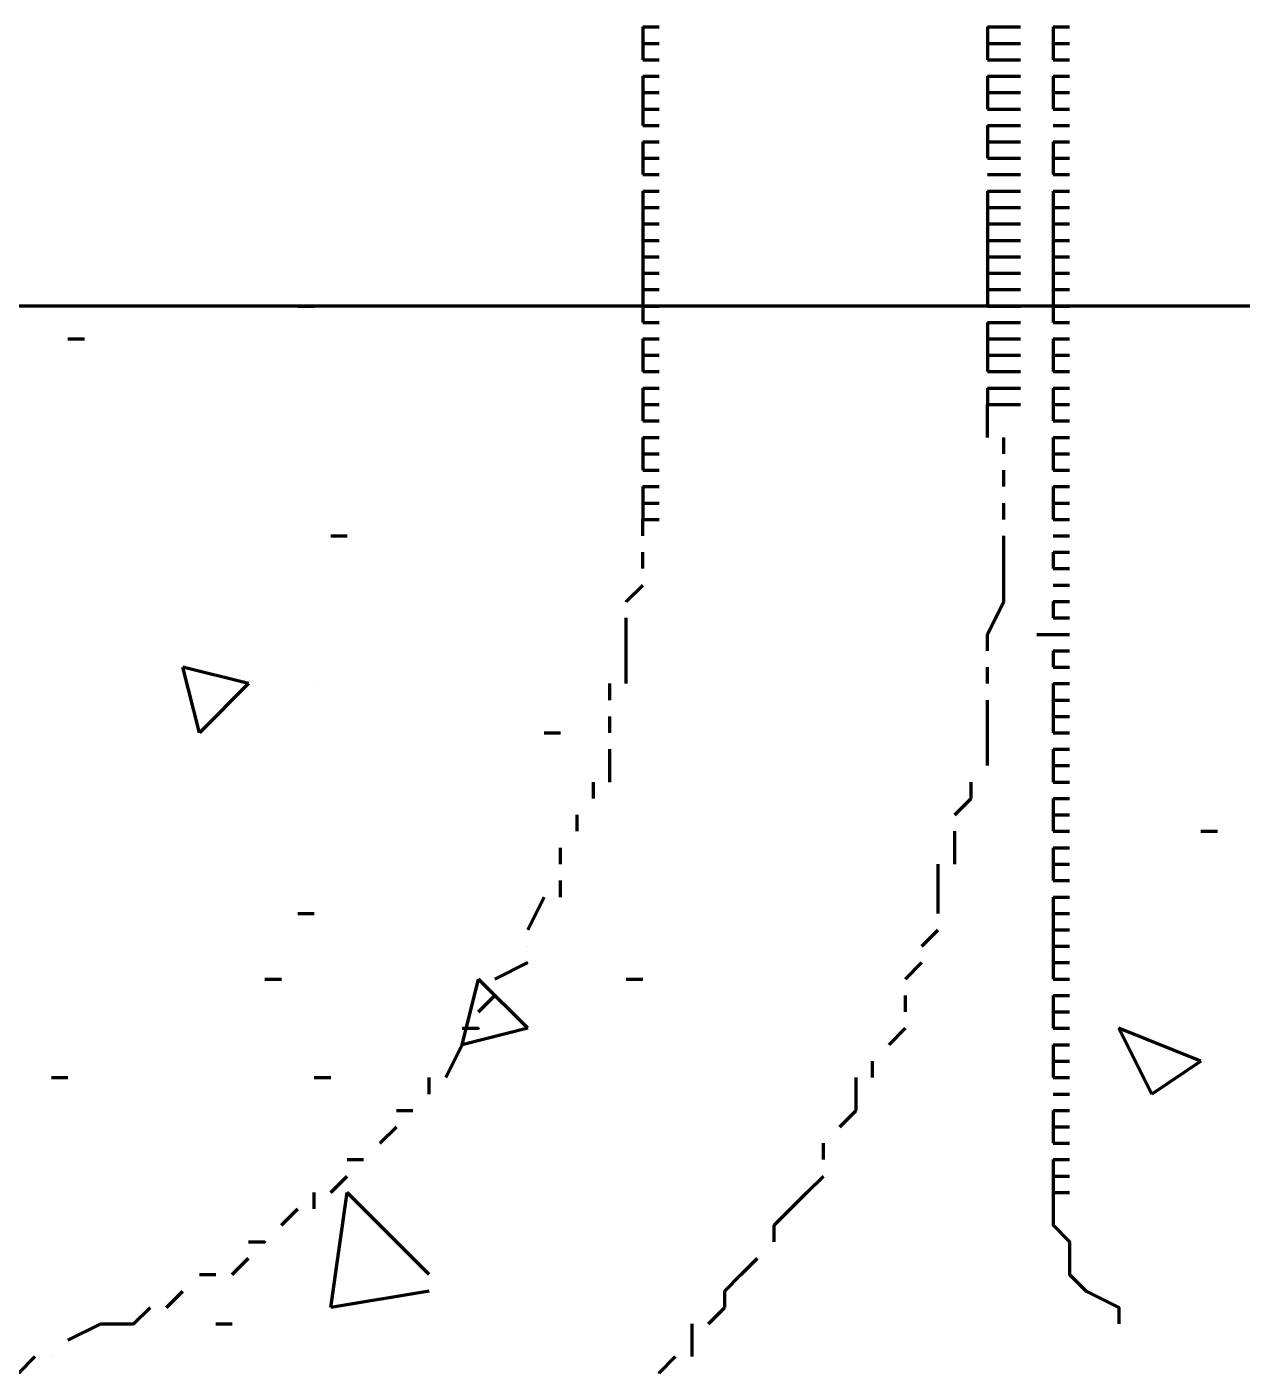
# Model space of a CAD drawing. Header units: inches. Extents: x 16 to 776, y 37 to 575.
# Drawn here: x 647.92 to 660.25, y 325 to 338.67 of the extents above; entities that cross this region are included whole.
import ezdxf

# ---------------------------------------------------------------- set-up
doc = ezdxf.new("R2010")
doc.units = ezdxf.units.IN
doc.header["$MEASUREMENT"] = 0
doc.layers.add('P', color=250, linetype='CONTINUOUS', lineweight=100)

msp = doc.modelspace()

# ---------------------------------------------------------------- linework, layer by layer
at = {"layer": 'P', "color": 0, "linetype": 'Continuous'}
for points in [[(654.167, 338.667), (654.167, 338.667)], [(654.167, 338.667), (654.333, 338.667)], [(654.167, 338.667), (654.167, 338.5)], [(654.167, 338.667), (654.333, 338.667)], [(654.167, 338.667), (654.167, 338.667)], [(657.667, 338.667), (657.833, 338.667)], [(657.667, 338.667), (657.667, 338.5)], [(657.667, 338.667), (657.833, 338.667)], [(657.833, 338.667), (658, 338.667)], [(657.833, 338.667), (658, 338.667)], [(658.333, 338.667), (658.5, 338.667)], [(658.333, 338.667), (658.333, 338.5)], [(658.333, 338.667), (658.5, 338.667)], [(658.5, 338.667), (658.5, 338.667)], [(658.5, 338.667), (658.5, 338.667)], [(654.167, 338.5), (654.167, 338.5)], [(654.167, 338.5), (654.333, 338.5)], [(654.167, 338.5), (654.167, 338.333)], [(654.167, 338.5), (654.333, 338.5)], [(654.167, 338.5), (654.167, 338.5)], [(657.667, 338.5), (657.833, 338.5)], [(657.667, 338.5), (657.667, 338.333)], [(657.667, 338.5), (657.833, 338.5)], [(657.833, 338.5), (658, 338.5)], [(657.833, 338.5), (658, 338.5)], [(658.333, 338.5), (658.5, 338.5)], [(658.333, 338.5), (658.333, 338.333)], [(658.333, 338.5), (658.5, 338.5)], [(658.5, 338.5), (658.5, 338.5)], [(658.5, 338.5), (658.5, 338.5)], [(654.167, 338.333), (654.167, 338.333)], [(654.167, 338.333), (654.333, 338.333)], [(654.167, 338.333), (654.167, 338.333)], [(654.167, 338.333), (654.167, 338.333)], [(654.167, 338.333), (654.333, 338.333)], [(654.167, 338.333), (654.333, 338.333)], [(654.167, 338.333), (654.167, 338.333)], [(654.167, 338.333), (654.333, 338.333)], [(654.167, 338.333), (654.167, 338.333)], [(657.667, 338.333), (657.833, 338.333)], [(657.667, 338.333), (657.667, 338.333)], [(657.667, 338.333), (657.833, 338.333)], [(657.667, 338.333), (657.833, 338.333)], [(657.667, 338.333), (657.833, 338.333)], [(657.833, 338.333), (658, 338.333)], [(657.833, 338.333), (658, 338.333)], [(657.833, 338.333), (658, 338.333)], [(657.833, 338.333), (658, 338.333)], [(658.333, 338.333), (658.5, 338.333)], [(658.333, 338.333), (658.333, 338.333)], [(658.333, 338.333), (658.5, 338.333)], [(658.333, 338.333), (658.5, 338.333)], [(658.333, 338.333), (658.5, 338.333)], [(658.5, 338.333), (658.5, 338.333)], [(658.5, 338.333), (658.5, 338.333)], [(658.5, 338.333), (658.5, 338.333)], [(658.5, 338.333), (658.5, 338.333)], [(654.167, 338.167), (654.167, 338.167)], [(654.167, 338.167), (654.333, 338.167)], [(654.167, 338.167), (654.167, 338)], [(654.167, 338.167), (654.333, 338.167)], [(654.167, 338.167), (654.167, 338.167)], [(657.667, 338.167), (657.833, 338.167)], [(657.667, 338.167), (657.667, 338)], [(657.667, 338.167), (657.833, 338.167)], [(657.833, 338.167), (658, 338.167)], [(657.833, 338.167), (658, 338.167)], [(658.333, 338.167), (658.5, 338.167)], [(658.333, 338.167), (658.333, 338)], [(658.333, 338.167), (658.5, 338.167)], [(658.5, 338.167), (658.5, 338.167)], [(658.5, 338.167), (658.5, 338.167)], [(654.167, 338), (654.167, 338)], [(654.167, 338), (654.333, 338)], [(654.167, 338), (654.167, 338)], [(654.167, 338), (654.167, 338)], [(654.167, 338), (654.333, 338)], [(654.167, 338), (654.333, 338)], [(654.167, 338), (654.167, 338)], [(654.167, 338), (654.167, 337.833)], [(654.167, 338), (654.333, 338)], [(654.167, 338), (654.167, 338)], [(657.667, 338), (657.833, 338)], [(657.667, 338), (657.667, 338)], [(657.667, 338), (657.833, 338)], [(657.667, 338), (657.833, 338)], [(657.667, 338), (657.667, 337.833)], [(657.667, 338), (657.833, 338)], [(657.833, 338), (658, 338)], [(657.833, 338), (658, 338)], [(657.833, 338), (658, 338)], [(657.833, 338), (658, 338)], [(658.333, 338), (658.5, 338)], [(658.333, 338), (658.333, 338)], [(658.333, 338), (658.5, 338)], [(658.333, 338), (658.5, 338)], [(658.333, 338), (658.333, 337.833)], [(658.333, 338), (658.5, 338)], [(658.5, 338), (658.5, 338)], [(658.5, 338), (658.5, 338)], [(658.5, 338), (658.5, 338)], [(658.5, 338), (658.5, 338)], [(654.167, 337.833), (654.167, 337.833)], [(654.167, 337.833), (654.333, 337.833)], [(654.167, 337.833), (654.167, 337.667)], [(654.167, 337.833), (654.333, 337.833)], [(654.167, 337.833), (654.167, 337.833)], [(657.667, 337.833), (657.833, 337.833)], [(657.667, 337.833), (657.833, 337.833)], [(657.833, 337.833), (658, 337.833)], [(657.833, 337.833), (658, 337.833)], [(658.333, 337.833), (658.5, 337.833)], [(658.333, 337.833), (658.5, 337.833)], [(658.333, 337.833), (658.5, 337.833)], [(658.5, 337.833), (658.5, 337.833)], [(658.5, 337.833), (658.5, 337.833)], [(658.5, 337.833), (658.5, 337.833)], [(654.167, 337.667), (654.167, 337.667)], [(654.167, 337.667), (654.333, 337.667)], [(654.167, 337.667), (654.333, 337.667)], [(654.167, 337.667), (654.167, 337.667)], [(657.667, 337.667), (657.833, 337.667)], [(657.667, 337.667), (657.667, 337.5)], [(657.667, 337.667), (657.833, 337.667)], [(657.833, 337.667), (658, 337.667)], [(657.833, 337.667), (658, 337.667)], [(658.333, 337.667), (658.5, 337.667)], [(658.333, 337.667), (658.5, 337.667)], [(658.333, 337.667), (658.5, 337.667)], [(658.5, 337.667), (658.5, 337.667)], [(658.5, 337.667), (658.5, 337.667)], [(658.5, 337.667), (658.5, 337.667)], [(654.167, 337.5), (654.167, 337.5)], [(654.167, 337.5), (654.333, 337.5)], [(654.167, 337.5), (654.167, 337.5)], [(654.167, 337.5), (654.167, 337.5)], [(654.167, 337.5), (654.333, 337.5)], [(654.167, 337.5), (654.333, 337.5)], [(654.167, 337.5), (654.167, 337.5)], [(654.167, 337.5), (654.167, 337.333)], [(654.167, 337.5), (654.333, 337.5)], [(654.167, 337.5), (654.167, 337.5)], [(657.667, 337.5), (657.833, 337.5)], [(657.667, 337.5), (657.667, 337.5)], [(657.667, 337.5), (657.833, 337.5)], [(657.667, 337.5), (657.833, 337.5)], [(657.667, 337.5), (657.667, 337.333)], [(657.667, 337.5), (657.833, 337.5)], [(657.833, 337.5), (658, 337.5)], [(657.833, 337.5), (658, 337.5)], [(657.833, 337.5), (658, 337.5)], [(657.833, 337.5), (658, 337.5)], [(658.333, 337.5), (658.5, 337.5)], [(658.333, 337.5), (658.333, 337.5)], [(658.333, 337.5), (658.5, 337.5)], [(658.333, 337.5), (658.5, 337.5)], [(658.333, 337.5), (658.333, 337.333)], [(658.333, 337.5), (658.5, 337.5)], [(658.5, 337.5), (658.5, 337.5)], [(658.5, 337.5), (658.5, 337.5)], [(658.5, 337.5), (658.5, 337.5)], [(658.5, 337.5), (658.5, 337.5)], [(654.167, 337.333), (654.167, 337.333)], [(654.167, 337.333), (654.333, 337.333)], [(654.167, 337.333), (654.167, 337.167)], [(654.167, 337.333), (654.333, 337.333)], [(654.167, 337.333), (654.167, 337.333)], [(657.667, 337.333), (657.833, 337.333)], [(657.667, 337.333), (657.833, 337.333)], [(657.667, 337.333), (657.833, 337.333)], [(657.833, 337.333), (658, 337.333)], [(657.833, 337.333), (658, 337.333)], [(657.833, 337.333), (658, 337.333)], [(658.333, 337.333), (658.5, 337.333)], [(658.333, 337.333), (658.333, 337.167)], [(658.333, 337.333), (658.5, 337.333)], [(658.5, 337.333), (658.5, 337.333)], [(658.5, 337.333), (658.5, 337.333)], [(654.167, 337.167), (654.167, 337.167)], [(654.167, 337.167), (654.333, 337.167)], [(654.167, 337.167), (654.333, 337.167)], [(654.167, 337.167), (654.167, 337.167)], [(657.667, 337.167), (657.833, 337.167)], [(657.667, 337.167), (657.833, 337.167)], [(657.667, 337.167), (657.833, 337.167)], [(657.833, 337.167), (658, 337.167)], [(657.833, 337.167), (658, 337.167)], [(657.833, 337.167), (658, 337.167)], [(658.333, 337.167), (658.5, 337.167)], [(658.333, 337.167), (658.5, 337.167)], [(658.5, 337.167), (658.5, 337.167)], [(658.5, 337.167), (658.5, 337.167)], [(654.167, 337), (654.167, 337)], [(654.167, 337), (654.333, 337)], [(654.167, 337), (654.167, 337)], [(654.167, 337), (654.167, 337)], [(654.167, 337), (654.333, 337)], [(654.167, 337), (654.333, 337)], [(654.167, 337), (654.167, 337)], [(654.167, 337), (654.167, 336.833)], [(654.167, 337), (654.333, 337)], [(654.167, 337), (654.167, 337)], [(657.667, 337), (657.833, 337)], [(657.667, 337), (657.667, 337)], [(657.667, 337), (657.833, 337)], [(657.667, 337), (657.833, 337)], [(657.667, 337), (657.667, 336.833)], [(657.667, 337), (657.833, 337)], [(657.833, 337), (658, 337)], [(657.833, 337), (658, 337)], [(657.833, 337), (658, 337)], [(657.833, 337), (658, 337)], [(658.333, 337), (658.5, 337)], [(658.333, 337), (658.333, 337)], [(658.333, 337), (658.5, 337)], [(658.333, 337), (658.5, 337)], [(658.333, 337), (658.333, 336.833)], [(658.333, 337), (658.5, 337)], [(658.5, 337), (658.5, 337)], [(658.5, 337), (658.5, 337)], [(658.5, 337), (658.5, 337)], [(658.5, 337), (658.5, 337)], [(654.167, 336.833), (654.167, 336.833)], [(654.167, 336.833), (654.333, 336.833)], [(654.167, 336.833), (654.167, 336.667)], [(654.167, 336.833), (654.333, 336.833)], [(654.167, 336.833), (654.167, 336.833)], [(657.667, 336.833), (657.833, 336.833)], [(657.667, 336.833), (657.667, 336.667)], [(657.667, 336.833), (657.833, 336.833)], [(657.833, 336.833), (658, 336.833)], [(657.833, 336.833), (658, 336.833)], [(658.333, 336.833), (658.5, 336.833)], [(658.333, 336.833), (658.333, 336.667)], [(658.333, 336.833), (658.5, 336.833)], [(658.5, 336.833), (658.5, 336.833)], [(658.5, 336.833), (658.5, 336.833)], [(654.167, 336.667), (654.167, 336.667)], [(654.167, 336.667), (654.333, 336.667)], [(654.167, 336.667), (654.167, 336.667)], [(654.167, 336.667), (654.333, 336.667)], [(654.167, 336.667), (654.333, 336.667)], [(654.167, 336.667), (654.167, 336.667)], [(654.167, 336.667), (654.167, 336.5)], [(654.167, 336.667), (654.333, 336.667)], [(654.167, 336.667), (654.167, 336.667)], [(657.667, 336.667), (657.833, 336.667)], [(657.667, 336.667), (657.833, 336.667)], [(657.667, 336.667), (657.833, 336.667)], [(657.667, 336.667), (657.667, 336.5)], [(657.667, 336.667), (657.833, 336.667)], [(657.833, 336.667), (658, 336.667)], [(657.833, 336.667), (658, 336.667)], [(657.833, 336.667), (658, 336.667)], [(657.833, 336.667), (658, 336.667)], [(658.333, 336.667), (658.5, 336.667)], [(658.333, 336.667), (658.5, 336.667)], [(658.333, 336.667), (658.5, 336.667)], [(658.333, 336.667), (658.333, 336.5)], [(658.333, 336.667), (658.5, 336.667)], [(658.5, 336.667), (658.5, 336.667)], [(658.5, 336.667), (658.5, 336.667)], [(658.5, 336.667), (658.5, 336.667)], [(658.5, 336.667), (658.5, 336.667)], [(654.167, 336.5), (654.167, 336.5)], [(654.167, 336.5), (654.333, 336.5)], [(654.167, 336.5), (654.167, 336.333)], [(654.167, 336.5), (654.333, 336.5)], [(654.167, 336.5), (654.167, 336.5)], [(657.667, 336.5), (657.833, 336.5)], [(657.667, 336.5), (657.667, 336.333)], [(657.667, 336.5), (657.833, 336.5)], [(657.833, 336.5), (658, 336.5)], [(657.833, 336.5), (658, 336.5)], [(658.333, 336.5), (658.5, 336.5)], [(658.333, 336.5), (658.333, 336.333)], [(658.333, 336.5), (658.5, 336.5)], [(658.5, 336.5), (658.5, 336.5)], [(658.5, 336.5), (658.5, 336.5)], [(654.167, 336.333), (654.167, 336.333)], [(654.167, 336.333), (654.333, 336.333)], [(654.167, 336.333), (654.167, 336.167)], [(654.167, 336.333), (654.333, 336.333)], [(654.167, 336.333), (654.167, 336.333)], [(657.667, 336.333), (657.833, 336.333)], [(657.667, 336.333), (657.667, 336.167)], [(657.667, 336.333), (657.833, 336.333)], [(657.833, 336.333), (658, 336.333)], [(657.833, 336.333), (658, 336.333)], [(658.333, 336.333), (658.5, 336.333)], [(658.333, 336.333), (658.333, 336.167)], [(658.333, 336.333), (658.5, 336.333)], [(658.5, 336.333), (658.5, 336.333)], [(658.5, 336.333), (658.5, 336.333)], [(654.167, 336.167), (654.167, 336.167)], [(654.167, 336.167), (654.333, 336.167)], [(654.167, 336.167), (654.167, 336.167)], [(654.167, 336.167), (654.333, 336.167)], [(654.167, 336.167), (654.333, 336.167)], [(654.167, 336.167), (654.167, 336.167)], [(654.167, 336.167), (654.167, 336)], [(654.167, 336.167), (654.333, 336.167)], [(654.167, 336.167), (654.167, 336.167)], [(657.667, 336.167), (657.833, 336.167)], [(657.667, 336.167), (657.833, 336.167)], [(657.667, 336.167), (657.833, 336.167)], [(657.667, 336.167), (657.667, 336)], [(657.667, 336.167), (657.833, 336.167)], [(657.833, 336.167), (658, 336.167)], [(657.833, 336.167), (658, 336.167)], [(657.833, 336.167), (658, 336.167)], [(657.833, 336.167), (658, 336.167)], [(658.333, 336.167), (658.5, 336.167)], [(658.333, 336.167), (658.5, 336.167)], [(658.333, 336.167), (658.5, 336.167)], [(658.333, 336.167), (658.333, 336)], [(658.333, 336.167), (658.5, 336.167)], [(658.5, 336.167), (658.5, 336.167)], [(658.5, 336.167), (658.5, 336.167)], [(658.5, 336.167), (658.5, 336.167)], [(658.5, 336.167), (658.5, 336.167)], [(654.167, 336), (654.167, 336)], [(654.167, 336), (654.333, 336)], [(654.167, 336), (654.167, 335.833)], [(654.167, 336), (654.333, 336)], [(654.167, 336), (654.167, 336)], [(657.667, 336), (657.833, 336)], [(657.667, 336), (657.667, 335.833)], [(657.667, 336), (657.833, 336)], [(657.833, 336), (658, 336)], [(657.833, 336), (658, 336)], [(658.333, 336), (658.5, 336)], [(658.333, 336), (658.333, 335.833)], [(658.333, 336), (658.5, 336)], [(658.5, 336), (658.5, 336)], [(658.5, 336), (658.5, 336)], [(685, 335.833), (603.333, 335.833)], [(650.667, 335.833), (650.833, 335.833)], [(654.167, 335.833), (654.167, 335.833)], [(654.167, 335.833), (654.333, 335.833)], [(654.167, 335.833), (654.167, 335.833)], [(654.167, 335.833), (654.167, 335.833)], [(654.167, 335.833), (654.333, 335.833)], [(654.167, 335.833), (654.333, 335.833)], [(654.167, 335.833), (654.167, 335.833)], [(654.167, 335.833), (654.167, 335.667)], [(654.167, 335.833), (654.333, 335.833)], [(654.167, 335.833), (654.167, 335.833)], [(657.667, 335.833), (657.833, 335.833)], [(657.667, 335.833), (657.667, 335.833)], [(657.667, 335.833), (657.833, 335.833)], [(657.667, 335.833), (657.833, 335.833)], [(657.667, 335.833), (657.833, 335.833)], [(657.833, 335.833), (658, 335.833)], [(657.833, 335.833), (658, 335.833)], [(657.833, 335.833), (658, 335.833)], [(657.833, 335.833), (658, 335.833)], [(658.333, 335.833), (658.5, 335.833)], [(658.333, 335.833), (658.333, 335.833)], [(658.333, 335.833), (658.5, 335.833)], [(658.333, 335.833), (658.5, 335.833)], [(658.333, 335.833), (658.333, 335.667)], [(658.333, 335.833), (658.5, 335.833)], [(658.5, 335.833), (658.5, 335.833)], [(658.5, 335.833), (658.5, 335.833)], [(658.5, 335.833), (658.5, 335.833)], [(658.5, 335.833), (658.5, 335.833)], [(654.167, 335.667), (654.167, 335.667)], [(654.167, 335.667), (654.333, 335.667)], [(654.167, 335.667), (654.333, 335.667)], [(654.167, 335.667), (654.167, 335.667)], [(657.667, 335.667), (657.833, 335.667)], [(657.667, 335.667), (657.667, 335.5)], [(657.667, 335.667), (657.833, 335.667)], [(657.833, 335.667), (658, 335.667)], [(657.833, 335.667), (658, 335.667)], [(658.333, 335.667), (658.5, 335.667)], [(658.333, 335.667), (658.5, 335.667)], [(658.5, 335.667), (658.5, 335.667)], [(658.5, 335.667), (658.5, 335.667)], [(648.333, 335.5), (648.5, 335.5)], [(654.167, 335.5), (654.167, 335.5)], [(654.167, 335.5), (654.333, 335.5)], [(654.167, 335.5), (654.167, 335.333)], [(654.167, 335.5), (654.333, 335.5)], [(654.167, 335.5), (654.167, 335.5)], [(657.667, 335.5), (657.833, 335.5)], [(657.667, 335.5), (657.667, 335.333)], [(657.667, 335.5), (657.833, 335.5)], [(657.833, 335.5), (658, 335.5)], [(657.833, 335.5), (658, 335.5)], [(658.333, 335.5), (658.5, 335.5)], [(658.333, 335.5), (658.333, 335.333)], [(658.333, 335.5), (658.5, 335.5)], [(658.5, 335.5), (658.5, 335.5)], [(658.5, 335.5), (658.5, 335.5)], [(654.167, 335.333), (654.167, 335.333)], [(654.167, 335.333), (654.333, 335.333)], [(654.167, 335.333), (654.167, 335.333)], [(654.167, 335.333), (654.167, 335.333)], [(654.167, 335.333), (654.333, 335.333)], [(654.167, 335.333), (654.333, 335.333)], [(654.167, 335.333), (654.167, 335.333)], [(654.167, 335.333), (654.167, 335.167)], [(654.167, 335.333), (654.333, 335.333)], [(654.167, 335.333), (654.167, 335.333)], [(657.667, 335.333), (657.833, 335.333)], [(657.667, 335.333), (657.667, 335.333)], [(657.667, 335.333), (657.833, 335.333)], [(657.667, 335.333), (657.833, 335.333)], [(657.667, 335.333), (657.667, 335.167)], [(657.667, 335.333), (657.833, 335.333)], [(657.833, 335.333), (658, 335.333)], [(657.833, 335.333), (658, 335.333)], [(657.833, 335.333), (658, 335.333)], [(657.833, 335.333), (658, 335.333)], [(658.333, 335.333), (658.5, 335.333)], [(658.333, 335.333), (658.333, 335.333)], [(658.333, 335.333), (658.5, 335.333)], [(658.333, 335.333), (658.5, 335.333)], [(658.333, 335.333), (658.333, 335.167)], [(658.333, 335.333), (658.5, 335.333)], [(658.5, 335.333), (658.5, 335.333)], [(658.5, 335.333), (658.5, 335.333)], [(658.5, 335.333), (658.5, 335.333)], [(658.5, 335.333), (658.5, 335.333)], [(654.167, 335.167), (654.167, 335.167)], [(654.167, 335.167), (654.333, 335.167)], [(654.167, 335.167), (654.333, 335.167)], [(654.167, 335.167), (654.167, 335.167)], [(657.667, 335.167), (657.833, 335.167)], [(657.667, 335.167), (657.833, 335.167)], [(657.833, 335.167), (658, 335.167)], [(657.833, 335.167), (658, 335.167)], [(658.333, 335.167), (658.5, 335.167)], [(658.333, 335.167), (658.5, 335.167)], [(658.5, 335.167), (658.5, 335.167)], [(658.5, 335.167), (658.5, 335.167)], [(654.167, 335), (654.167, 335)], [(654.167, 335), (654.333, 335)], [(654.167, 335), (654.167, 335)], [(654.167, 335), (654.167, 335)], [(654.167, 335), (654.333, 335)], [(654.167, 335), (654.333, 335)], [(654.167, 335), (654.167, 335)], [(654.167, 335), (654.167, 334.833)], [(654.167, 335), (654.333, 335)], [(654.167, 335), (654.167, 335)], [(657.667, 335), (657.833, 335)], [(657.667, 335), (657.667, 335)], [(657.667, 335), (657.833, 335)], [(657.667, 335), (657.833, 335)], [(657.667, 335), (657.667, 334.833)], [(657.667, 335), (657.833, 335)], [(657.833, 335), (658, 335)], [(657.833, 335), (658, 335)], [(657.833, 335), (658, 335)], [(657.833, 335), (658, 335)], [(658.333, 335), (658.5, 335)], [(658.333, 335), (658.333, 335)], [(658.333, 335), (658.5, 335)], [(658.333, 335), (658.5, 335)], [(658.333, 335), (658.333, 334.833)], [(658.333, 335), (658.5, 335)], [(658.5, 335), (658.5, 335)], [(658.5, 335), (658.5, 335)], [(658.5, 335), (658.5, 335)], [(658.5, 335), (658.5, 335)], [(654.167, 334.833), (654.167, 334.833)], [(654.167, 334.833), (654.333, 334.833)], [(654.167, 334.833), (654.167, 334.667)], [(654.167, 334.833), (654.333, 334.833)], [(654.167, 334.833), (654.167, 334.833)], [(657.667, 334.5), (657.667, 334.833)], [(657.667, 334.833), (657.833, 334.833)], [(657.833, 334.833), (658, 334.833)], [(658.333, 334.833), (658.5, 334.833)], [(658.333, 334.833), (658.333, 334.667)], [(658.333, 334.833), (658.5, 334.833)], [(658.5, 334.833), (658.5, 334.833)], [(658.5, 334.833), (658.5, 334.833)], [(654.167, 334.667), (654.167, 334.667)], [(654.167, 334.667), (654.333, 334.667)], [(654.167, 334.667), (654.333, 334.667)], [(654.167, 334.667), (654.167, 334.667)], [(658.333, 334.667), (658.5, 334.667)], [(658.333, 334.667), (658.5, 334.667)], [(658.5, 334.667), (658.5, 334.667)], [(658.5, 334.667), (658.5, 334.667)], [(654.167, 334.5), (654.167, 334.5)], [(654.167, 334.5), (654.333, 334.5)], [(654.167, 334.5), (654.167, 334.5)], [(654.167, 334.5), (654.167, 334.5)], [(654.167, 334.5), (654.333, 334.5)], [(654.167, 334.5), (654.333, 334.5)], [(654.167, 334.5), (654.167, 334.5)], [(654.167, 334.5), (654.167, 334.333)], [(654.167, 334.5), (654.333, 334.5)], [(654.167, 334.5), (654.167, 334.5)], [(657.833, 334.333), (657.833, 334.5)], [(658.333, 334.5), (658.5, 334.5)], [(658.333, 334.5), (658.333, 334.5)], [(658.333, 334.5), (658.5, 334.5)], [(658.333, 334.5), (658.5, 334.5)], [(658.333, 334.5), (658.333, 334.333)], [(658.333, 334.5), (658.5, 334.5)], [(658.5, 334.5), (658.5, 334.5)], [(658.5, 334.5), (658.5, 334.5)], [(658.5, 334.5), (658.5, 334.5)], [(658.5, 334.5), (658.5, 334.5)], [(654.167, 334.333), (654.167, 334.333)], [(654.167, 334.333), (654.333, 334.333)], [(654.167, 334.333), (654.167, 334.167)], [(654.167, 334.333), (654.333, 334.333)], [(654.167, 334.333), (654.167, 334.333)], [(658.333, 334.333), (658.5, 334.333)], [(658.333, 334.333), (658.333, 334.167)], [(658.333, 334.333), (658.5, 334.333)], [(658.5, 334.333), (658.5, 334.333)], [(658.5, 334.333), (658.5, 334.333)], [(654.167, 334.167), (654.167, 334.167)], [(654.167, 334.167), (654.333, 334.167)], [(654.167, 334.167), (654.333, 334.167)], [(654.167, 334.167), (654.167, 334.167)], [(657.833, 334), (657.833, 334.167)], [(658.333, 334.167), (658.5, 334.167)], [(658.333, 334.167), (658.5, 334.167)], [(658.5, 334.167), (658.5, 334.167)], [(658.5, 334.167), (658.5, 334.167)], [(654.167, 334), (654.167, 334)], [(654.167, 334), (654.333, 334)], [(654.167, 334), (654.167, 334)], [(654.167, 334), (654.167, 334)], [(654.167, 334), (654.333, 334)], [(654.167, 334), (654.333, 334)], [(654.167, 334), (654.167, 334)], [(654.167, 334), (654.167, 333.833)], [(654.167, 334), (654.333, 334)], [(654.167, 334), (654.167, 334)], [(658.333, 334), (658.5, 334)], [(658.333, 334), (658.333, 334)], [(658.333, 334), (658.5, 334)], [(658.333, 334), (658.5, 334)], [(658.333, 334), (658.333, 333.833)], [(658.333, 334), (658.5, 334)], [(658.5, 334), (658.5, 334)], [(658.5, 334), (658.5, 334)], [(658.5, 334), (658.5, 334)], [(658.5, 334), (658.5, 334)], [(654.167, 333.833), (654.167, 333.833)], [(654.167, 333.833), (654.333, 333.833)], [(654.167, 333.833), (654.167, 333.667)], [(654.167, 333.833), (654.333, 333.833)], [(654.167, 333.833), (654.167, 333.833)], [(657.833, 333.667), (657.833, 333.833)], [(658.333, 333.833), (658.5, 333.833)], [(658.333, 333.833), (658.333, 333.667)], [(658.333, 333.833), (658.5, 333.833)], [(658.5, 333.833), (658.5, 333.833)], [(658.5, 333.833), (658.5, 333.833)], [(654.167, 333.5), (654.167, 333.667)], [(654.167, 333.667), (654.167, 333.667)], [(654.167, 333.667), (654.333, 333.667)], [(658.333, 333.667), (658.5, 333.667)], [(658.333, 333.667), (658.333, 333.667)], [(658.333, 333.667), (658.5, 333.667)], [(658.333, 333.667), (658.5, 333.667)], [(658.333, 333.667), (658.5, 333.667)], [(658.333, 333.667), (658.5, 333.667)], [(658.5, 333.667), (658.5, 333.667)], [(658.5, 333.667), (658.5, 333.667)], [(658.5, 333.667), (658.5, 333.667)], [(658.5, 333.667), (658.5, 333.667)], [(658.5, 333.667), (658.5, 333.667)], [(651, 333.5), (651.167, 333.5)], [(657.833, 333.167), (657.833, 333.5)], [(658.333, 333.5), (658.5, 333.5)], [(658.333, 333.5), (658.5, 333.5)], [(658.333, 333.5), (658.5, 333.5)], [(658.5, 333.5), (658.5, 333.5)], [(658.5, 333.5), (658.5, 333.5)], [(658.5, 333.5), (658.5, 333.5)], [(654.167, 333.167), (654.167, 333.333)], [(658.333, 333.333), (658.5, 333.333)], [(658.333, 333.333), (658.333, 333.167)], [(658.333, 333.333), (658.5, 333.333)], [(658.5, 333.333), (658.5, 333.333)], [(658.5, 333.333), (658.5, 333.333)], [(657.833, 332.833), (657.833, 333.167)], [(658.333, 333.167), (658.5, 333.167)], [(658.333, 333.167), (658.333, 333.167)], [(658.333, 333.167), (658.5, 333.167)], [(658.333, 333.167), (658.5, 333.167)], [(658.333, 333.167), (658.5, 333.167)], [(658.333, 333.167), (658.5, 333.167)], [(658.5, 333.167), (658.5, 333.167)], [(658.5, 333.167), (658.5, 333.167)], [(658.5, 333.167), (658.5, 333.167)], [(658.5, 333.167), (658.5, 333.167)], [(658.5, 333.167), (658.5, 333.167)], [(654, 332.833), (654, 332.833), (654.167, 333)], [(658.333, 333), (658.5, 333)], [(658.333, 333), (658.5, 333)], [(658.333, 333), (658.5, 333)], [(658.5, 333), (658.5, 333)], [(658.5, 333), (658.5, 333)], [(658.5, 333), (658.5, 333)], [(657.667, 332.5), (657.833, 332.833)], [(658.333, 332.833), (658.5, 332.833)], [(658.333, 332.833), (658.333, 332.833)], [(658.333, 332.833), (658.5, 332.833)], [(658.333, 332.833), (658.5, 332.833)], [(658.333, 332.833), (658.333, 332.667)], [(658.333, 332.833), (658.5, 332.833)], [(658.5, 332.833), (658.5, 332.833)], [(658.5, 332.833), (658.5, 332.833)], [(658.5, 332.833), (658.5, 332.833)], [(658.5, 332.833), (658.5, 332.833)], [(654, 332.333), (654, 332.667)], [(658.333, 332.667), (658.5, 332.667)], [(658.333, 332.667), (658.5, 332.667)], [(658.333, 332.667), (658.5, 332.667)], [(658.5, 332.667), (658.5, 332.667)], [(658.5, 332.667), (658.5, 332.667)], [(658.5, 332.667), (658.5, 332.667)], [(657.667, 332.333), (657.667, 332.5)], [(658.167, 332.5), (658.333, 332.5)], [(658.333, 332.5), (658.5, 332.5)], [(658.333, 332.5), (658.5, 332.5)], [(658.333, 332.5), (658.5, 332.5)], [(658.5, 332.5), (658.5, 332.5)], [(658.5, 332.5), (658.5, 332.5)], [(658.5, 332.5), (658.5, 332.5)], [(654, 332), (654, 332.167), (654, 332.333)], [(658.333, 332.333), (658.5, 332.333)], [(658.333, 332.333), (658.333, 332.333)], [(658.333, 332.333), (658.5, 332.333)], [(658.333, 332.333), (658.5, 332.333)], [(658.333, 332.333), (658.333, 332.167)], [(658.333, 332.333), (658.5, 332.333)], [(658.5, 332.333), (658.5, 332.333)], [(658.5, 332.333), (658.5, 332.333)], [(658.5, 332.333), (658.5, 332.333)], [(658.5, 332.333), (658.5, 332.333)], [(650.167, 332), (649.5, 332.167)], [(649.667, 331.5), (649.5, 332.167)], [(657.667, 332), (657.667, 332.167)], [(658.333, 332.167), (658.5, 332.167)], [(658.333, 332.167), (658.5, 332.167)], [(658.333, 332.167), (658.5, 332.167)], [(658.5, 332.167), (658.5, 332.167)], [(658.5, 332.167), (658.5, 332.167)], [(658.5, 332.167), (658.5, 332.167)], [(650.167, 332), (649.667, 331.5)], [(650.833, 332), (650.833, 332)], [(653.833, 331.833), (653.833, 332)], [(658.333, 332), (658.5, 332)], [(658.333, 332), (658.5, 332)], [(658.333, 332), (658.5, 332)], [(658.333, 332), (658.5, 332)], [(658.333, 332), (658.333, 331.833)], [(658.333, 332), (658.5, 332)], [(658.5, 332), (658.5, 332)], [(658.5, 332), (658.5, 332)], [(658.5, 332), (658.5, 332)], [(658.5, 332), (658.5, 332)], [(658.5, 332), (658.5, 332)], [(657.667, 331.5), (657.667, 331.833)], [(658.333, 331.833), (658.5, 331.833)], [(658.333, 331.833), (658.333, 331.667)], [(658.333, 331.833), (658.5, 331.833)], [(658.5, 331.833), (658.5, 331.833)], [(658.5, 331.833), (658.5, 331.833)], [(653.833, 331.5), (653.833, 331.667)], [(658.333, 331.667), (658.5, 331.667)], [(658.333, 331.667), (658.333, 331.5)], [(658.333, 331.667), (658.5, 331.667)], [(658.5, 331.667), (658.5, 331.667)], [(658.5, 331.667), (658.5, 331.667)], [(653.167, 331.5), (653.333, 331.5)], [(657.667, 331.167), (657.667, 331.5)], [(658.333, 331.5), (658.5, 331.5)], [(658.333, 331.5), (658.333, 331.5)], [(658.333, 331.5), (658.5, 331.5)], [(658.333, 331.5), (658.5, 331.5)], [(658.333, 331.5), (658.5, 331.5)], [(658.5, 331.5), (658.5, 331.5)], [(658.5, 331.5), (658.5, 331.5)], [(658.5, 331.5), (658.5, 331.5)], [(658.5, 331.5), (658.5, 331.5)], [(653.833, 331), (653.833, 331.333)], [(658.333, 331.333), (658.5, 331.333)], [(658.333, 331.333), (658.333, 331.167)], [(658.333, 331.333), (658.5, 331.333)], [(658.5, 331.333), (658.5, 331.333)], [(658.5, 331.333), (658.5, 331.333)], [(658.333, 331.167), (658.5, 331.167)], [(658.333, 331.167), (658.333, 331)], [(658.333, 331.167), (658.5, 331.167)], [(658.5, 331.167), (658.5, 331.167)], [(658.5, 331.167), (658.5, 331.167)], [(653.667, 330.833), (653.667, 331)], [(657.5, 330.833), (657.5, 331), (657.5, 331)], [(658.333, 331), (658.5, 331)], [(658.333, 331), (658.333, 331)], [(658.333, 331), (658.5, 331)], [(658.333, 331), (658.5, 331)], [(658.333, 331), (658.5, 331)], [(658.5, 331), (658.5, 331)], [(658.5, 331), (658.5, 331)], [(658.5, 331), (658.5, 331)], [(658.5, 331), (658.5, 331)], [(657.333, 330.667), (657.5, 330.833)], [(658.333, 330.833), (658.5, 330.833)], [(658.333, 330.833), (658.333, 330.667)], [(658.333, 330.833), (658.5, 330.833)], [(658.5, 330.833), (658.5, 330.833)], [(658.5, 330.833), (658.5, 330.833)], [(653.5, 330.5), (653.5, 330.667), (653.5, 330.667)], [(658.333, 330.667), (658.5, 330.667)], [(658.333, 330.667), (658.333, 330.667)], [(658.333, 330.667), (658.5, 330.667)], [(658.333, 330.667), (658.5, 330.667)], [(658.333, 330.667), (658.333, 330.5)], [(658.333, 330.667), (658.5, 330.667)], [(658.5, 330.667), (658.5, 330.667)], [(658.5, 330.667), (658.5, 330.667)], [(658.5, 330.667), (658.5, 330.667)], [(658.5, 330.667), (658.5, 330.667)], [(657.333, 330.167), (657.333, 330.5)], [(658.333, 330.5), (658.5, 330.5)], [(658.333, 330.5), (658.5, 330.5)], [(658.5, 330.5), (658.5, 330.5)], [(658.5, 330.5), (658.5, 330.5)], [(659.833, 330.5), (660, 330.5)], [(653.333, 330.167), (653.333, 330.333)], [(658.333, 330.333), (658.5, 330.333)], [(658.333, 330.333), (658.333, 330.167)], [(658.333, 330.333), (658.5, 330.333)], [(658.5, 330.333), (658.5, 330.333)], [(658.5, 330.333), (658.5, 330.333)], [(657.167, 329.833), (657.167, 330), (657.167, 330.167)], [(658.333, 330.167), (658.5, 330.167)], [(658.333, 330.167), (658.333, 330.167)], [(658.333, 330.167), (658.5, 330.167)], [(658.333, 330.167), (658.5, 330.167)], [(658.333, 330.167), (658.333, 330)], [(658.333, 330.167), (658.5, 330.167)], [(658.5, 330.167), (658.5, 330.167)], [(658.5, 330.167), (658.5, 330.167)], [(658.5, 330.167), (658.5, 330.167)], [(658.5, 330.167), (658.5, 330.167)], [(653.333, 329.833), (653.333, 330)], [(658.333, 330), (658.5, 330)], [(658.333, 330), (658.5, 330)], [(658.333, 330), (658.5, 330)], [(658.5, 330), (658.5, 330)], [(658.5, 330), (658.5, 330)], [(658.5, 330), (658.5, 330)], [(653, 329.5), (653.167, 329.833)], [(657.167, 329.667), (657.167, 329.833)], [(658.333, 329.833), (658.5, 329.833)], [(658.333, 329.833), (658.5, 329.833)], [(658.333, 329.833), (658.5, 329.833)], [(658.333, 329.833), (658.5, 329.833)], [(658.333, 329.833), (658.333, 329.667)], [(658.333, 329.833), (658.5, 329.833)], [(658.5, 329.833), (658.5, 329.833)], [(658.5, 329.833), (658.5, 329.833)], [(658.5, 329.833), (658.5, 329.833)], [(658.5, 329.833), (658.5, 329.833)], [(658.5, 329.833), (658.5, 329.833)], [(650.667, 329.667), (650.833, 329.667)], [(658.333, 329.667), (658.5, 329.667)], [(658.333, 329.667), (658.333, 329.5)], [(658.333, 329.667), (658.5, 329.667)], [(658.5, 329.667), (658.5, 329.667)], [(658.5, 329.667), (658.5, 329.667)], [(657, 329.333), (657.167, 329.5)], [(658.333, 329.5), (658.5, 329.5)], [(658.333, 329.5), (658.333, 329.333)], [(658.333, 329.5), (658.5, 329.5)], [(658.5, 329.5), (658.5, 329.5)], [(658.5, 329.5), (658.5, 329.5)], [(653, 329.333), (653, 329.333)], [(658.333, 329.333), (658.5, 329.333)], [(658.333, 329.333), (658.5, 329.333)], [(658.333, 329.333), (658.5, 329.333)], [(658.333, 329.333), (658.333, 329.167)], [(658.333, 329.333), (658.5, 329.333)], [(658.5, 329.333), (658.5, 329.333)], [(658.5, 329.333), (658.5, 329.333)], [(658.5, 329.333), (658.5, 329.333)], [(658.5, 329.333), (658.5, 329.333)], [(652.667, 329), (653, 329.167)], [(656.833, 329), (657, 329.167)], [(658.333, 329.167), (658.5, 329.167)], [(658.333, 329.167), (658.333, 329)], [(658.333, 329.167), (658.5, 329.167)], [(658.5, 329.167), (658.5, 329.167)], [(658.5, 329.167), (658.5, 329.167)], [(650.333, 329), (650.5, 329)], [(652.333, 328.333), (652.5, 329)], [(653, 328.5), (652.5, 329)], [(654, 329), (654.167, 329)], [(658.333, 329), (658.5, 329)], [(658.333, 329), (658.333, 329)], [(658.333, 329), (658.5, 329)], [(658.333, 329), (658.5, 329)], [(658.333, 329), (658.5, 329)], [(658.5, 329), (658.5, 329)], [(658.5, 329), (658.5, 329)], [(658.5, 329), (658.5, 329)], [(658.5, 329), (658.5, 329)], [(652.5, 328.667), (652.667, 328.833)], [(656.833, 328.667), (656.833, 328.833)], [(658.333, 328.833), (658.5, 328.833)], [(658.333, 328.833), (658.333, 328.667)], [(658.333, 328.833), (658.5, 328.833)], [(658.5, 328.833), (658.5, 328.833)], [(658.5, 328.833), (658.5, 328.833)], [(658.333, 328.667), (658.5, 328.667)], [(658.333, 328.667), (658.333, 328.5)], [(658.333, 328.667), (658.5, 328.667)], [(658.5, 328.667), (658.5, 328.667)], [(658.5, 328.667), (658.5, 328.667)], [(653, 328.5), (652.333, 328.333)], [(652.333, 328.5), (652.5, 328.5), (652.5, 328.5)], [(656.667, 328.333), (656.833, 328.5)], [(658.333, 328.5), (658.5, 328.5)], [(658.333, 328.5), (658.5, 328.5)], [(658.333, 328.5), (658.333, 328.5)], [(658.333, 328.5), (658.5, 328.5)], [(658.333, 328.5), (658.5, 328.5)], [(658.333, 328.5), (658.5, 328.5)], [(658.5, 328.5), (658.5, 328.5)], [(658.5, 328.5), (658.5, 328.5)], [(658.5, 328.5), (658.5, 328.5)], [(658.5, 328.5), (658.5, 328.5)], [(659.833, 328.167), (659, 328.5)], [(659.333, 327.833), (659, 328.5)], [(652.167, 328), (652.333, 328.333)], [(658.333, 328.333), (658.5, 328.333)], [(658.333, 328.333), (658.333, 328.167)], [(658.333, 328.333), (658.5, 328.333)], [(658.5, 328.333), (658.5, 328.333)], [(658.5, 328.333), (658.5, 328.333)], [(656.5, 328), (656.5, 328.167)], [(658.333, 328.167), (658.5, 328.167)], [(658.333, 328.167), (658.333, 328)], [(658.333, 328.167), (658.5, 328.167)], [(658.5, 328.167), (658.5, 328.167)], [(658.5, 328.167), (658.5, 328.167)], [(659.833, 328.167), (659.333, 327.833)], [(648.167, 328), (648.333, 328)], [(650.833, 328), (651, 328)], [(652, 327.833), (652, 328)], [(656.333, 327.667), (656.333, 328)], [(658.333, 328), (658.5, 328)], [(658.333, 328), (658.333, 328)], [(658.333, 328), (658.5, 328)], [(658.333, 328), (658.5, 328)], [(658.333, 328), (658.5, 328)], [(658.333, 328), (658.5, 328)], [(658.5, 328), (658.5, 328)], [(658.5, 328), (658.5, 328)], [(658.5, 328), (658.5, 328)], [(658.5, 328), (658.5, 328)], [(658.5, 328), (658.5, 328)], [(658.333, 327.833), (658.5, 327.833)], [(658.333, 327.833), (658.5, 327.833)], [(658.333, 327.833), (658.5, 327.833)], [(658.333, 327.833), (658.5, 327.833)], [(658.5, 327.833), (658.5, 327.833)], [(658.5, 327.833), (658.5, 327.833)], [(658.5, 327.833), (658.5, 327.833)], [(658.5, 327.833), (658.5, 327.833)], [(651.667, 327.667), (651.833, 327.667)], [(656.167, 327.5), (656.333, 327.667)], [(658.333, 327.667), (658.5, 327.667)], [(658.333, 327.667), (658.5, 327.667)], [(658.333, 327.667), (658.5, 327.667)], [(658.333, 327.667), (658.5, 327.667)], [(658.333, 327.667), (658.333, 327.5)], [(658.333, 327.667), (658.5, 327.667)], [(658.5, 327.667), (658.5, 327.667)], [(658.5, 327.667), (658.5, 327.667)], [(658.5, 327.667), (658.5, 327.667)], [(658.5, 327.667), (658.5, 327.667)], [(658.5, 327.667), (658.5, 327.667)], [(651.5, 327.333), (651.667, 327.5)], [(658.333, 327.5), (658.5, 327.5)], [(658.333, 327.5), (658.333, 327.333)], [(658.333, 327.5), (658.5, 327.5)], [(658.5, 327.5), (658.5, 327.5)], [(658.5, 327.5), (658.5, 327.5)], [(656, 327.167), (656, 327.333)], [(658.333, 327.333), (658.5, 327.333)], [(658.333, 327.333), (658.5, 327.333)], [(658.333, 327.333), (658.5, 327.333)], [(658.5, 327.333), (658.5, 327.333)], [(658.5, 327.333), (658.5, 327.333)], [(658.5, 327.333), (658.5, 327.333)], [(651.167, 327.167), (651.333, 327.167)], [(658.333, 327.167), (658.5, 327.167)], [(658.333, 327.167), (658.5, 327.167)], [(658.333, 327.167), (658.5, 327.167)], [(658.333, 327.167), (658.5, 327.167)], [(658.333, 327.167), (658.333, 327)], [(658.333, 327.167), (658.5, 327.167)], [(658.5, 327.167), (658.5, 327.167)], [(658.5, 327.167), (658.5, 327.167)], [(658.5, 327.167), (658.5, 327.167)], [(658.5, 327.167), (658.5, 327.167)], [(658.5, 327.167), (658.5, 327.167)], [(651, 326.833), (651.167, 327)], [(655.833, 326.833), (656, 327)], [(658.333, 327), (658.5, 327)], [(658.333, 327), (658.333, 326.833)], [(658.333, 327), (658.5, 327)], [(658.5, 327), (658.5, 327)], [(658.5, 327), (658.5, 327)], [(650.833, 326.667), (650.833, 326.833)], [(651, 325.667), (651.167, 326.833)], [(652, 326), (651.167, 326.833)], [(655.5, 326.5), (655.833, 326.833)], [(658.333, 326.833), (658.333, 326.5), (658.5, 326.333), (658.5, 326), (658.667, 325.833), (659, 325.667), (659, 325.5)], [(658.333, 326.833), (658.5, 326.833)], [(658.333, 326.833), (658.5, 326.833)], [(658.333, 326.833), (658.5, 326.833)], [(658.5, 326.833), (658.5, 326.833)], [(658.5, 326.833), (658.5, 326.833)], [(658.5, 326.833), (658.5, 326.833)], [(650.5, 326.5), (650.667, 326.667)], [(655.5, 326.333), (655.5, 326.5)], [(650.167, 326.333), (650.333, 326.333), (650.333, 326.333)], [(650, 326), (650.167, 326.167)], [(655.167, 326), (655.333, 326.167)], [(649.667, 326), (649.833, 326)], [(655, 325.667), (655, 325.833), (655.167, 326)], [(649.333, 325.667), (649.5, 325.833)], [(652, 325.833), (651, 325.667)], [(649, 325.5), (649.167, 325.667)], [(654.833, 325.5), (655, 325.667)], [(648.333, 325.333), (648.667, 325.5)], [(648.667, 325.5), (648.833, 325.5), (649, 325.5)], [(649.833, 325.5), (650, 325.5)], [(654.667, 325.167), (654.667, 325.5)], [(647.833, 325), (648, 325.167)], [(648.167, 325.167), (648.167, 325.167)], [(654.333, 325), (654.333, 325), (654.5, 325.167)]]:
    msp.add_lwpolyline(points, dxfattribs=at)

doc.saveas('drawing.dxf')
